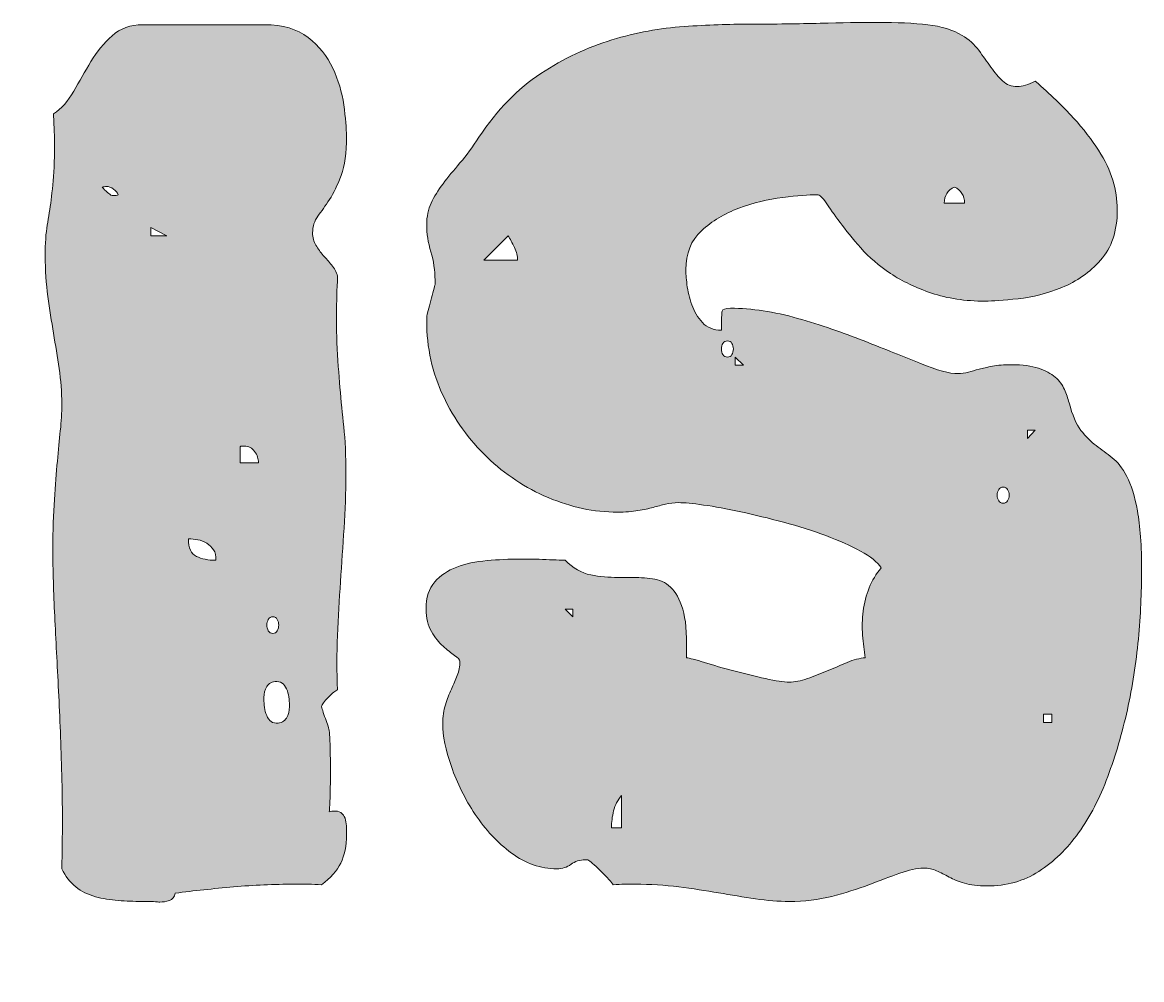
# Model space of a CAD drawing. Header units: inches. Extents: x 148 to 931, y -935 to -145.
# Drawn here: x 318.1 to 407, y -575.2 to -499.2 of the extents above; entities that cross this region are included whole.
import ezdxf

# ---------------------------------------------------------------- set-up
doc = ezdxf.new("R2010")
doc.units = ezdxf.units.IN
doc.header["$MEASUREMENT"] = 0
doc.layers.add('Layer 1', color=7, linetype='Continuous')

# ---------------------------------------------------------------- blocks, each defined once
blk = doc.blocks.new('block 3')
at = {"layer": 'Layer 1', "true_color": 0x040404}
h = blk.add_hatch(color=18, dxfattribs=at)
h.dxf.hatch_style = 2
edge = h.paths.add_edge_path()
edge.add_spline(control_points=[(187.932, -704.104), (162.216, -702.802), (151.799, -675.785), (148.544, -653.324), (148.382, -652.509), (149.033, -651.532), (150.009, -651.532), (150.823, -651.37), (151.637, -652.021), (151.799, -652.836), (154.892, -673.832), (164.495, -699.874), (188.746, -700.85), (219.02, -701.826), (242.62, -672.366), (259.384, -637.211), (243.596, -638.187), (226.832, -637.374), (212.346, -629.886), (205.674, -626.794), (217.066, -619.144), (219.02, -620.12), (233.18, -630.699), (247.991, -632.816), (261.825, -632.328), (275.497, -602.38), (284.287, -569.175), (288.03, -547.854), (288.355, -545.251), (288.681, -543.135), (288.843, -541.344), (288.843, -539.229), (306.422, -545.251), (305.934, -548.832), (303.818, -562.177), (302.028, -593.265), (308.05, -629.398), (313.258, -629.723), (317.816, -631.187), (321.396, -634.443), (322.047, -635.094), (321.884, -636.233), (321.233, -636.886), (320.583, -637.536), (319.443, -637.374), (318.955, -636.721), (317.001, -634.443), (313.421, -633.467), (308.863, -633.304), (315.212, -668.624), (327.743, -701.338), (348.414, -701.501), (349.717, -701.501), (348.74, -703.616), (347.763, -703.779), (310.979, -710.453), (298.284, -672.854), (291.774, -633.792), (283.472, -634.606), (273.707, -636.07), (263.291, -637.048), (245.712, -674.158), (220.484, -705.896), (187.932, -704.104)], knot_values=[0, 0, 0, 0, 1, 1, 1, 2, 2, 2, 3, 3, 3, 4, 4, 4, 5, 5, 5, 6, 6, 6, 7, 7, 7, 8, 8, 8, 9, 9, 9, 10, 10, 10, 11, 11, 11, 12, 12, 12, 13, 13, 13, 14, 14, 14, 15, 15, 15, 16, 16, 16, 17, 17, 17, 18, 18, 18, 19, 19, 19, 20, 20, 20, 21, 21, 21, 21], degree=3, periodic=1)
edge = h.paths.add_edge_path()
edge.add_spline(control_points=[(265.407, -632.165), (274.684, -631.675), (283.31, -630.048), (291.122, -629.56), (287.867, -608.076), (286.891, -585.778), (287.054, -568.362), (282.333, -587.568), (275.172, -610.517), (265.407, -632.165)], knot_values=[0, 0, 0, 0, 1, 1, 1, 2, 2, 2, 3, 3, 3, 3], degree=3, periodic=1)
at = {"layer": 'Layer 1', "lineweight": 0}
blk.add_open_spline([(187.932, -704.104), (162.216, -702.802), (151.799, -675.785), (148.544, -653.324), (148.382, -652.509), (149.033, -651.532), (150.009, -651.532), (150.823, -651.37), (151.637, -652.021), (151.799, -652.836), (154.892, -673.832), (164.495, -699.874), (188.746, -700.85), (219.02, -701.826), (242.62, -672.366), (259.384, -637.211), (243.596, -638.187), (226.832, -637.374), (212.346, -629.886), (205.674, -626.794), (217.066, -619.144), (219.02, -620.12), (233.18, -630.699), (247.991, -632.816), (261.825, -632.328), (275.497, -602.38), (284.287, -569.175), (288.03, -547.854), (288.355, -545.251), (288.681, -543.135), (288.843, -541.344), (288.843, -539.229), (306.422, -545.251), (305.934, -548.832), (303.818, -562.177), (302.028, -593.265), (308.05, -629.398), (313.258, -629.723), (317.816, -631.187), (321.396, -634.443), (322.047, -635.094), (321.884, -636.233), (321.233, -636.886), (320.583, -637.536), (319.443, -637.374), (318.955, -636.721), (317.001, -634.443), (313.421, -633.467), (308.863, -633.304), (315.212, -668.624), (327.743, -701.338), (348.414, -701.501), (349.717, -701.501), (348.74, -703.616), (347.763, -703.779), (310.979, -710.453), (298.284, -672.854), (291.774, -633.792), (283.472, -634.606), (273.707, -636.07), (263.291, -637.048), (245.712, -674.158), (220.484, -705.896), (187.932, -704.104)], degree=3, knots=[0, 0, 0, 0, 1, 1, 1, 2, 2, 2, 3, 3, 3, 4, 4, 4, 5, 5, 5, 6, 6, 6, 7, 7, 7, 8, 8, 8, 9, 9, 9, 10, 10, 10, 11, 11, 11, 12, 12, 12, 13, 13, 13, 14, 14, 14, 15, 15, 15, 16, 16, 16, 17, 17, 17, 18, 18, 18, 19, 19, 19, 20, 20, 20, 21, 21, 21, 21], dxfattribs=at)
blk = doc.blocks.new('block 4')
at = {"layer": 'Layer 1', "true_color": 0x040404}
h = blk.add_hatch(color=18, dxfattribs=at)
h.dxf.hatch_style = 2
edge = h.paths.add_edge_path()
edge.add_spline(control_points=[(321.196, -529.503), (321.196, -528.559), (321.126, -527.625), (320.983, -526.695), (320.843, -525.767), (320.692, -524.831), (320.535, -523.887), (320.379, -522.943), (320.228, -521.969), (320.087, -520.96), (319.945, -519.954), (319.875, -518.883), (319.875, -517.751), (319.875, -516.744), (319.929, -515.927), (320.039, -515.296), (320.15, -514.667), (320.252, -513.998), (320.347, -513.289), (320.441, -512.582), (320.519, -511.717), (320.582, -510.694), (320.644, -509.672), (320.63, -508.264), (320.535, -506.468), (321.164, -506.06), (321.698, -505.462), (322.14, -504.676), (322.58, -503.889), (323.036, -503.102), (323.508, -502.314), (323.98, -501.529), (324.539, -500.844), (325.185, -500.262), (325.828, -499.681), (326.64, -499.39), (327.616, -499.39), (327.616, -499.39), (337.291, -499.39), (337.291, -499.39), (338.739, -499.39), (339.894, -499.727), (340.762, -500.404), (341.626, -501.081), (342.279, -501.891), (342.721, -502.835), (343.16, -503.779), (343.452, -504.755), (343.594, -505.761), (343.735, -506.769), (343.805, -507.601), (343.805, -508.264), (343.805, -509.553), (343.665, -510.584), (343.381, -511.355), (343.098, -512.126), (342.791, -512.763), (342.461, -513.265), (342.13, -513.769), (341.823, -514.209), (341.539, -514.587), (341.256, -514.965), (341.116, -515.406), (341.116, -515.909), (341.116, -516.286), (341.202, -516.618), (341.375, -516.901), (341.548, -517.184), (341.744, -517.451), (341.965, -517.704), (342.184, -517.955), (342.405, -518.207), (342.626, -518.46), (342.845, -518.711), (343.004, -519.01), (343.098, -519.355), (343.004, -521.527), (342.988, -523.282), (343.05, -524.618), (343.112, -525.956), (343.193, -527.153), (343.287, -528.205), (343.381, -529.26), (343.482, -530.298), (343.594, -531.321), (343.703, -532.345), (343.759, -533.611), (343.759, -535.121), (343.759, -536.537), (343.711, -537.953), (343.616, -539.369), (343.522, -540.785), (343.428, -542.201), (343.333, -543.618), (343.239, -545.034), (343.16, -546.458), (343.098, -547.89), (343.034, -549.322), (343.034, -550.762), (343.098, -552.208), (342.939, -552.273), (342.696, -552.467), (342.367, -552.799), (342.036, -553.128), (341.855, -553.373), (341.823, -553.53), (341.823, -553.562), (341.855, -553.671), (341.917, -553.859), (341.979, -554.048), (342.052, -554.255), (342.13, -554.474), (342.208, -554.695), (342.279, -554.9), (342.343, -555.089), (342.405, -555.278), (342.437, -555.402), (342.437, -555.466), (342.467, -555.685), (342.492, -556.103), (342.508, -556.716), (342.524, -557.33), (342.532, -557.983), (342.532, -558.676), (342.532, -559.367), (342.524, -560.014), (342.508, -560.61), (342.492, -561.209), (342.467, -561.633), (342.437, -561.886), (342.562, -561.854), (342.721, -561.838), (342.909, -561.838), (343.16, -561.838), (343.349, -561.908), (343.476, -562.051), (343.6, -562.191), (343.689, -562.356), (343.735, -562.545), (343.783, -562.734), (343.805, -562.94), (343.805, -563.159), (343.805, -563.38), (343.805, -563.569), (343.805, -563.726), (343.805, -564.608), (343.657, -565.355), (343.357, -565.967), (343.058, -566.582), (342.546, -567.157), (341.823, -567.691), (341.477, -567.661), (341.122, -567.643), (340.762, -567.643), (340.399, -567.643), (340.029, -567.643), (339.651, -567.643), (338.046, -567.643), (336.442, -567.715), (334.837, -567.856), (333.232, -567.998), (331.689, -568.163), (330.211, -568.352), (330.149, -568.665), (329.99, -568.862), (329.739, -568.942), (329.488, -569.021), (329.235, -569.061), (328.984, -569.061), (328.857, -569.061), (328.741, -569.051), (328.63, -569.037), (328.52, -569.021), (328.433, -569.012), (328.371, -569.012), (328.371, -569.012), (327.521, -569.012), (327.521, -569.012), (326.923, -569.012), (326.308, -568.988), (325.679, -568.942), (325.051, -568.894), (324.444, -568.792), (323.864, -568.635), (323.279, -568.476), (322.761, -568.217), (322.305, -567.856), (321.849, -567.494), (321.479, -567.014), (321.196, -566.417), (321.258, -563.774), (321.258, -561.287), (321.196, -558.957), (321.132, -556.629), (321.046, -554.412), (320.937, -552.303), (320.825, -550.196), (320.724, -548.213), (320.63, -546.355), (320.535, -544.499), (320.487, -542.72), (320.487, -541.02), (320.487, -539.542), (320.527, -538.236), (320.606, -537.104), (320.684, -535.971), (320.762, -534.956), (320.843, -534.059), (320.919, -533.163), (320.999, -532.353), (321.078, -531.628), (321.156, -530.905), (321.196, -530.196), (321.196, -529.503)], knot_values=[0, 0, 0, 0, 1, 1, 1, 2, 2, 2, 3, 3, 3, 4, 4, 4, 5, 5, 5, 6, 6, 6, 7, 7, 7, 8, 8, 8, 9, 9, 9, 10, 10, 10, 11, 11, 11, 12, 12, 12, 13, 13, 13, 14, 14, 14, 15, 15, 15, 16, 16, 16, 17, 17, 17, 18, 18, 18, 19, 19, 19, 20, 20, 20, 21, 21, 21, 22, 22, 22, 23, 23, 23, 24, 24, 24, 25, 25, 25, 26, 26, 26, 27, 27, 27, 28, 28, 28, 29, 29, 29, 30, 30, 30, 31, 31, 31, 32, 32, 32, 33, 33, 33, 34, 34, 34, 35, 35, 35, 36, 36, 36, 37, 37, 37, 38, 38, 38, 39, 39, 39, 40, 40, 40, 41, 41, 41, 42, 42, 42, 43, 43, 43, 44, 44, 44, 45, 45, 45, 46, 46, 46, 47, 47, 47, 48, 48, 48, 49, 49, 49, 50, 50, 50, 51, 51, 51, 52, 52, 52, 53, 53, 53, 54, 54, 54, 55, 55, 55, 56, 56, 56, 57, 57, 57, 58, 58, 58, 59, 59, 59, 60, 60, 60, 61, 61, 61, 62, 62, 62, 63, 63, 63, 64, 64, 64, 65, 65, 65, 66, 66, 66, 67, 67, 67, 68, 68, 68, 69, 69, 69, 70, 70, 70, 71, 71, 71, 71], degree=3, periodic=1)
edge = h.paths.add_edge_path()
edge.add_spline(control_points=[(324.406, -512.275), (324.436, -512.339), (324.539, -512.448), (324.713, -512.606), (324.884, -512.763), (325.003, -512.858), (325.067, -512.888), (325.067, -512.92), (325.105, -512.936), (325.185, -512.936), (325.262, -512.936), (325.318, -512.936), (325.35, -512.936), (325.38, -512.936), (325.436, -512.936), (325.515, -512.936), (325.593, -512.936), (325.647, -512.92), (325.679, -512.888), (325.617, -512.731), (325.491, -512.582), (325.302, -512.44), (325.113, -512.299), (324.924, -512.229), (324.735, -512.229), (324.703, -512.229), (324.649, -512.237), (324.571, -512.251), (324.492, -512.267), (324.436, -512.275), (324.406, -512.275)], knot_values=[0, 0, 0, 0, 1, 1, 1, 2, 2, 2, 3, 3, 3, 4, 4, 4, 5, 5, 5, 6, 6, 6, 7, 7, 7, 8, 8, 8, 9, 9, 9, 10, 10, 10, 10], degree=3, periodic=1)
h.paths.add_polyline_path([(329.55, -516.146), (328.277, -515.485), (328.277, -516.146)])
edge = h.paths.add_edge_path()
edge.add_spline(control_points=[(333.421, -541.918), (333.453, -541.573), (333.399, -541.298), (333.256, -541.093), (333.115, -540.888), (332.933, -540.715), (332.714, -540.572), (332.493, -540.432), (332.256, -540.337), (332.005, -540.289), (331.753, -540.243), (331.5, -540.219), (331.249, -540.219), (331.249, -540.944), (331.462, -541.408), (331.888, -541.611), (332.312, -541.816), (332.822, -541.918), (333.421, -541.918)], knot_values=[0, 0, 0, 0, 1, 1, 1, 2, 2, 2, 3, 3, 3, 4, 4, 4, 5, 5, 5, 6, 6, 6, 6], degree=3, periodic=1)
edge = h.paths.add_edge_path()
edge.add_spline(control_points=[(335.686, -532.855), (335.654, -532.855), (335.6, -532.855), (335.522, -532.855), (335.443, -532.855), (335.387, -532.871), (335.357, -532.902), (335.357, -532.902), (335.357, -534.177), (335.357, -534.177), (335.357, -534.177), (336.819, -534.177), (336.819, -534.177), (336.819, -533.864), (336.717, -533.564), (336.514, -533.279), (336.307, -532.998), (336.032, -532.855), (335.686, -532.855)], knot_values=[0, 0, 0, 0, 1, 1, 1, 2, 2, 2, 3, 3, 3, 4, 4, 4, 5, 5, 5, 6, 6, 6, 6], degree=3, periodic=1)
edge = h.paths.add_edge_path()
edge.add_spline(control_points=[(337.245, -552.823), (337.245, -553.012), (337.251, -553.217), (337.269, -553.436), (337.283, -553.657), (337.331, -553.878), (337.41, -554.096), (337.488, -554.317), (337.591, -554.498), (337.717, -554.639), (337.842, -554.781), (338.014, -554.852), (338.235, -554.852), (338.613, -554.852), (338.88, -554.719), (339.039, -554.45), (339.195, -554.183), (339.274, -553.878), (339.274, -553.53), (339.274, -553.373), (339.266, -553.177), (339.252, -552.94), (339.234, -552.705), (339.187, -552.484), (339.109, -552.279), (339.031, -552.076), (338.928, -551.901), (338.802, -551.76), (338.675, -551.618), (338.502, -551.548), (338.284, -551.548), (337.906, -551.548), (337.637, -551.682), (337.48, -551.949), (337.323, -552.216), (337.245, -552.508), (337.245, -552.823)], knot_values=[0, 0, 0, 0, 1, 1, 1, 2, 2, 2, 3, 3, 3, 4, 4, 4, 5, 5, 5, 6, 6, 6, 7, 7, 7, 8, 8, 8, 9, 9, 9, 10, 10, 10, 11, 11, 11, 12, 12, 12, 12], degree=3, periodic=1)
edge = h.paths.add_edge_path()
edge.add_spline(control_points=[(337.952, -546.403), (337.795, -546.403), (337.677, -546.474), (337.599, -546.614), (337.52, -546.757), (337.48, -546.906), (337.48, -547.062), (337.48, -547.221), (337.52, -547.37), (337.599, -547.512), (337.677, -547.653), (337.795, -547.725), (337.952, -547.725), (338.109, -547.725), (338.227, -547.653), (338.308, -547.512), (338.384, -547.37), (338.424, -547.221), (338.424, -547.062), (338.424, -546.906), (338.384, -546.757), (338.308, -546.614), (338.227, -546.474), (338.109, -546.403), (337.952, -546.403)], knot_values=[0, 0, 0, 0, 1, 1, 1, 2, 2, 2, 3, 3, 3, 4, 4, 4, 5, 5, 5, 6, 6, 6, 7, 7, 7, 8, 8, 8, 8], degree=3, periodic=1)
h = blk.add_hatch(color=18, dxfattribs=at)
h.dxf.hatch_style = 2
edge = h.paths.add_edge_path()
edge.add_spline(control_points=[(378.972, -569.012), (378.122, -569.012), (377.225, -568.942), (376.281, -568.8), (375.336, -568.659), (374.36, -568.5), (373.354, -568.328), (372.348, -568.155), (371.293, -567.998), (370.192, -567.856), (369.09, -567.715), (367.941, -567.643), (366.746, -567.643), (366.462, -567.643), (366.179, -567.643), (365.896, -567.643), (365.613, -567.643), (365.313, -567.661), (365, -567.691), (364.936, -567.596), (364.817, -567.454), (364.647, -567.265), (364.472, -567.076), (364.283, -566.881), (364.08, -566.676), (363.873, -566.472), (363.678, -566.283), (363.49, -566.11), (363.301, -565.937), (363.158, -565.819), (363.064, -565.754), (363.064, -565.754), (362.969, -565.708), (362.969, -565.708), (362.969, -565.708), (362.781, -565.708), (362.781, -565.708), (362.341, -565.708), (361.963, -565.827), (361.648, -566.062), (361.332, -566.299), (360.955, -566.417), (360.515, -566.417), (359.225, -566.417), (358.02, -566), (356.905, -565.166), (355.787, -564.332), (354.828, -563.31), (354.025, -562.097), (353.224, -560.886), (352.593, -559.62), (352.137, -558.299), (351.681, -556.977), (351.452, -555.844), (351.452, -554.9), (351.452, -554.333), (351.524, -553.829), (351.665, -553.389), (351.808, -552.948), (351.964, -552.538), (352.137, -552.16), (352.31, -551.783), (352.468, -551.423), (352.609, -551.076), (352.752, -550.73), (352.822, -550.352), (352.822, -549.943), (352.822, -549.818), (352.679, -549.659), (352.396, -549.471), (352.113, -549.282), (351.808, -549.039), (351.476, -548.739), (351.147, -548.44), (350.839, -548.055), (350.556, -547.583), (350.273, -547.111), (350.13, -546.514), (350.13, -545.789), (350.13, -544.877), (350.359, -544.16), (350.815, -543.642), (351.271, -543.121), (351.854, -542.73), (352.563, -542.461), (353.27, -542.193), (354.073, -542.021), (354.969, -541.942), (355.867, -541.864), (356.739, -541.824), (357.588, -541.824), (357.745, -541.824), (357.99, -541.824), (358.321, -541.824), (358.651, -541.824), (359.004, -541.832), (359.382, -541.848), (359.76, -541.864), (360.121, -541.88), (360.469, -541.894), (360.814, -541.91), (361.049, -541.918), (361.176, -541.918), (361.804, -542.549), (362.481, -542.933), (363.206, -543.075), (363.93, -543.216), (364.653, -543.286), (365.378, -543.286), (365.378, -543.286), (366.557, -543.286), (366.557, -543.286), (367.185, -543.286), (367.768, -543.334), (368.304, -543.429), (368.839, -543.523), (369.303, -543.782), (369.696, -544.208), (370.09, -544.632), (370.387, -545.271), (370.594, -546.118), (370.797, -546.97), (370.867, -548.149), (370.805, -549.659), (371.056, -549.692), (371.538, -549.818), (372.245, -550.037), (372.954, -550.258), (373.732, -550.479), (374.581, -550.698), (375.431, -550.919), (376.264, -551.124), (377.084, -551.313), (377.901, -551.501), (378.53, -551.594), (378.972, -551.594), (379.412, -551.594), (379.892, -551.501), (380.412, -551.313), (380.93, -551.124), (381.457, -550.919), (381.993, -550.698), (382.527, -550.479), (383.056, -550.258), (383.574, -550.037), (384.094, -549.818), (384.572, -549.692), (385.014, -549.659), (384.92, -549.093), (384.849, -548.496), (384.801, -547.866), (384.755, -547.237), (384.769, -546.6), (384.849, -545.954), (384.926, -545.309), (385.084, -544.696), (385.321, -544.114), (385.556, -543.531), (385.878, -543.005), (386.287, -542.531), (385.972, -542.061), (385.422, -541.611), (384.636, -541.187), (383.849, -540.761), (382.929, -540.354), (381.875, -539.96), (380.82, -539.566), (379.703, -539.213), (378.524, -538.897), (377.343, -538.584), (376.21, -538.307), (375.126, -538.072), (374.039, -537.835), (373.055, -537.654), (372.175, -537.529), (371.293, -537.403), (370.632, -537.341), (370.192, -537.341), (369.815, -537.341), (369.467, -537.379), (369.154, -537.457), (368.839, -537.537), (368.507, -537.622), (368.162, -537.718), (367.816, -537.811), (367.414, -537.899), (366.959, -537.977), (366.503, -538.056), (365.958, -538.096), (365.33, -538.096), (363.474, -538.096), (361.64, -537.71), (359.832, -536.939), (358.02, -536.168), (356.401, -535.097), (354.969, -533.729), (353.537, -532.359), (352.38, -530.748), (351.5, -528.89), (350.618, -527.034), (350.179, -525.036), (350.179, -522.895), (350.179, -522.895), (350.179, -522.565), (350.179, -522.565), (350.179, -522.503), (350.219, -522.346), (350.297, -522.093), (350.375, -521.842), (350.446, -521.573), (350.508, -521.292), (350.572, -521.007), (350.643, -520.741), (350.721, -520.488), (350.799, -520.237), (350.839, -520.081), (350.839, -520.016), (350.839, -520.016), (350.839, -519.685), (350.839, -519.685), (350.839, -518.899), (350.729, -518.144), (350.508, -517.419), (350.289, -516.696), (350.179, -515.973), (350.179, -515.25), (350.179, -514.619), (350.297, -514.053), (350.532, -513.551), (350.769, -513.046), (351.082, -512.534), (351.476, -512.016), (351.87, -511.496), (352.318, -510.945), (352.822, -510.363), (353.324, -509.782), (353.828, -509.097), (354.332, -508.31), (355.779, -506.139), (357.416, -504.456), (359.241, -503.258), (361.065, -502.063), (362.947, -501.175), (364.882, -500.593), (366.818, -500.01), (368.728, -499.657), (370.616, -499.53), (372.504, -499.406), (374.22, -499.342), (375.762, -499.342), (377.839, -499.342), (379.727, -499.317), (381.427, -499.271), (383.126, -499.223), (384.636, -499.201), (385.958, -499.201), (387.531, -499.201), (388.869, -499.263), (389.969, -499.39), (391.07, -499.514), (391.984, -499.798), (392.707, -500.237), (393.241, -500.553), (393.683, -500.946), (394.029, -501.418), (394.374, -501.891), (394.698, -502.338), (394.997, -502.764), (395.296, -503.188), (395.601, -503.552), (395.917, -503.849), (396.232, -504.148), (396.626, -504.299), (397.098, -504.299), (397.475, -504.299), (397.947, -504.156), (398.514, -503.873), (399.709, -504.911), (400.715, -505.88), (401.535, -506.775), (402.352, -507.673), (403.021, -508.531), (403.541, -509.348), (404.06, -510.168), (404.437, -510.961), (404.674, -511.733), (404.909, -512.504), (405.028, -513.283), (405.028, -514.069), (405.028, -515.768), (404.586, -517.106), (403.706, -518.082), (402.824, -519.056), (401.802, -519.781), (400.637, -520.251), (399.472, -520.725), (398.309, -521.025), (397.144, -521.149), (395.979, -521.276), (395.115, -521.338), (394.549, -521.338), (392.944, -521.338), (391.52, -521.125), (390.277, -520.701), (389.033, -520.275), (387.947, -519.757), (387.021, -519.143), (386.091, -518.53), (385.303, -517.853), (384.66, -517.114), (384.014, -516.375), (383.463, -515.698), (383.007, -515.083), (382.551, -514.47), (382.182, -513.95), (381.899, -513.526), (381.615, -513.101), (381.378, -512.888), (381.19, -512.888), (380.529, -512.888), (379.617, -512.96), (378.452, -513.101), (377.287, -513.243), (376.132, -513.526), (374.983, -513.95), (373.834, -514.376), (372.842, -514.975), (372.01, -515.744), (371.175, -516.515), (370.759, -517.546), (370.759, -518.837), (370.759, -519.088), (370.789, -519.482), (370.853, -520.016), (370.916, -520.553), (371.042, -521.087), (371.231, -521.621), (371.42, -522.157), (371.703, -522.629), (372.08, -523.037), (372.458, -523.447), (372.96, -523.65), (373.591, -523.65), (373.591, -522.802), (373.605, -522.298), (373.637, -522.139), (373.669, -521.983), (373.888, -521.904), (374.298, -521.904), (375.997, -521.904), (377.775, -522.172), (379.633, -522.706), (381.489, -523.242), (383.25, -523.839), (384.92, -524.502), (386.587, -525.16), (388.081, -525.759), (389.403, -526.293), (390.724, -526.829), (391.717, -527.097), (392.378, -527.097), (392.661, -527.097), (392.936, -527.058), (393.203, -526.978), (393.47, -526.9), (393.753, -526.821), (394.053, -526.743), (394.352, -526.665), (394.706, -526.586), (395.115, -526.506), (395.523, -526.428), (396.027, -526.39), (396.626, -526.39), (397.506, -526.39), (398.223, -526.482), (398.773, -526.671), (399.323, -526.86), (399.765, -527.097), (400.095, -527.38), (400.426, -527.663), (400.669, -527.986), (400.826, -528.348), (400.982, -528.71), (401.109, -529.063), (401.203, -529.411), (401.455, -530.385), (401.77, -531.118), (402.147, -531.604), (402.525, -532.092), (402.927, -532.494), (403.353, -532.809), (403.776, -533.122), (404.202, -533.446), (404.626, -533.775), (405.052, -534.107), (405.436, -534.601), (405.783, -535.264), (406.129, -535.923), (406.412, -536.836), (406.633, -537.999), (406.852, -539.164), (406.962, -540.755), (406.962, -542.768), (406.962, -544.467), (406.876, -546.269), (406.703, -548.173), (406.53, -550.077), (406.239, -551.949), (405.829, -553.789), (405.42, -555.631), (404.901, -557.401), (404.273, -559.1), (403.642, -560.799), (402.871, -562.286), (401.959, -563.561), (401.047, -564.835), (399.992, -565.859), (398.797, -566.628), (397.6, -567.4), (396.232, -567.785), (394.689, -567.785), (393.966, -567.785), (393.368, -567.715), (392.896, -567.572), (392.424, -567.432), (392.014, -567.265), (391.669, -567.076), (391.323, -566.887), (390.992, -566.723), (390.678, -566.582), (390.363, -566.439), (390.017, -566.369), (389.64, -566.369), (389.104, -566.369), (388.475, -566.504), (387.752, -566.771), (387.027, -567.038), (386.209, -567.345), (385.297, -567.691), (384.383, -568.036), (383.401, -568.344), (382.347, -568.611), (381.292, -568.878), (380.167, -569.012), (378.972, -569.012)], knot_values=[0, 0, 0, 0, 1, 1, 1, 2, 2, 2, 3, 3, 3, 4, 4, 4, 5, 5, 5, 6, 6, 6, 7, 7, 7, 8, 8, 8, 9, 9, 9, 10, 10, 10, 11, 11, 11, 12, 12, 12, 13, 13, 13, 14, 14, 14, 15, 15, 15, 16, 16, 16, 17, 17, 17, 18, 18, 18, 19, 19, 19, 20, 20, 20, 21, 21, 21, 22, 22, 22, 23, 23, 23, 24, 24, 24, 25, 25, 25, 26, 26, 26, 27, 27, 27, 28, 28, 28, 29, 29, 29, 30, 30, 30, 31, 31, 31, 32, 32, 32, 33, 33, 33, 34, 34, 34, 35, 35, 35, 36, 36, 36, 37, 37, 37, 38, 38, 38, 39, 39, 39, 40, 40, 40, 41, 41, 41, 42, 42, 42, 43, 43, 43, 44, 44, 44, 45, 45, 45, 46, 46, 46, 47, 47, 47, 48, 48, 48, 49, 49, 49, 50, 50, 50, 51, 51, 51, 52, 52, 52, 53, 53, 53, 54, 54, 54, 55, 55, 55, 56, 56, 56, 57, 57, 57, 58, 58, 58, 59, 59, 59, 60, 60, 60, 61, 61, 61, 62, 62, 62, 63, 63, 63, 64, 64, 64, 65, 65, 65, 66, 66, 66, 67, 67, 67, 68, 68, 68, 69, 69, 69, 70, 70, 70, 71, 71, 71, 72, 72, 72, 73, 73, 73, 74, 74, 74, 75, 75, 75, 76, 76, 76, 77, 77, 77, 78, 78, 78, 79, 79, 79, 80, 80, 80, 81, 81, 81, 82, 82, 82, 83, 83, 83, 84, 84, 84, 85, 85, 85, 86, 86, 86, 87, 87, 87, 88, 88, 88, 89, 89, 89, 90, 90, 90, 91, 91, 91, 92, 92, 92, 93, 93, 93, 94, 94, 94, 95, 95, 95, 96, 96, 96, 97, 97, 97, 98, 98, 98, 99, 99, 99, 100, 100, 100, 101, 101, 101, 102, 102, 102, 103, 103, 103, 104, 104, 104, 105, 105, 105, 106, 106, 106, 107, 107, 107, 108, 108, 108, 109, 109, 109, 110, 110, 110, 111, 111, 111, 112, 112, 112, 113, 113, 113, 114, 114, 114, 115, 115, 115, 116, 116, 116, 117, 117, 117, 118, 118, 118, 119, 119, 119, 120, 120, 120, 121, 121, 121, 122, 122, 122, 123, 123, 123, 124, 124, 124, 125, 125, 125, 126, 126, 126, 127, 127, 127, 128, 128, 128, 129, 129, 129, 130, 130, 130, 131, 131, 131, 132, 132, 132, 133, 133, 133, 134, 134, 134, 135, 135, 135, 136, 136, 136, 137, 137, 137, 138, 138, 138, 139, 139, 139, 140, 140, 140, 141, 141, 141, 142, 142, 142, 143, 143, 143, 144, 144, 144, 145, 145, 145, 146, 146, 146, 147, 147, 147, 148, 148, 148, 148], degree=3, periodic=1)
edge = h.paths.add_edge_path()
edge.add_spline(control_points=[(357.4, -518.082), (357.4, -517.767), (357.313, -517.429), (357.14, -517.066), (356.968, -516.704), (356.801, -516.399), (356.644, -516.146), (356.644, -516.146), (354.71, -518.082), (354.71, -518.082), (354.71, -518.082), (357.4, -518.082), (357.4, -518.082)], knot_values=[0, 0, 0, 0, 1, 1, 1, 2, 2, 2, 3, 3, 3, 4, 4, 4, 4], degree=3, periodic=1)
h.paths.add_polyline_path([(361.79, -546.403), (361.79, -545.789), (361.176, -545.789)])
edge = h.paths.add_edge_path()
edge.add_spline(control_points=[(365.661, -560.61), (365.346, -560.958), (365.133, -561.358), (365.024, -561.814), (364.912, -562.272), (364.858, -562.719), (364.858, -563.159), (364.858, -563.159), (365.661, -563.159), (365.661, -563.159), (365.661, -563.159), (365.661, -560.61), (365.661, -560.61)], knot_values=[0, 0, 0, 0, 1, 1, 1, 2, 2, 2, 3, 3, 3, 4, 4, 4, 4], degree=3, periodic=1)
edge = h.paths.add_edge_path()
edge.add_spline(control_points=[(374.063, -525.775), (374.22, -525.775), (374.338, -525.713), (374.417, -525.586), (374.495, -525.462), (374.535, -525.311), (374.535, -525.138), (374.535, -524.965), (374.495, -524.815), (374.417, -524.69), (374.338, -524.564), (374.22, -524.502), (374.063, -524.502), (373.904, -524.502), (373.786, -524.564), (373.709, -524.69), (373.629, -524.815), (373.591, -524.965), (373.591, -525.138), (373.591, -525.311), (373.629, -525.462), (373.709, -525.586), (373.786, -525.713), (373.904, -525.775), (374.063, -525.775)], knot_values=[0, 0, 0, 0, 1, 1, 1, 2, 2, 2, 3, 3, 3, 4, 4, 4, 5, 5, 5, 6, 6, 6, 7, 7, 7, 8, 8, 8, 8], degree=3, periodic=1)
h.paths.add_polyline_path([(374.676, -526.436), (375.336, -526.436), (374.676, -525.775)])
edge = h.paths.add_edge_path()
edge.add_spline(control_points=[(392.094, -512.275), (391.558, -512.528), (391.291, -512.952), (391.291, -513.551), (391.291, -513.551), (392.896, -513.551), (392.896, -513.551), (392.896, -512.952), (392.629, -512.528), (392.094, -512.275)], knot_values=[0, 0, 0, 0, 1, 1, 1, 2, 2, 2, 3, 3, 3, 3], degree=3, periodic=1)
edge = h.paths.add_edge_path()
edge.add_spline(control_points=[(395.965, -536.111), (395.806, -536.111), (395.688, -536.176), (395.611, -536.3), (395.531, -536.427), (395.493, -536.577), (395.493, -536.75), (395.493, -536.923), (395.531, -537.073), (395.611, -537.198), (395.688, -537.325), (395.806, -537.387), (395.965, -537.387), (396.122, -537.387), (396.24, -537.325), (396.318, -537.198), (396.397, -537.073), (396.437, -536.923), (396.437, -536.75), (396.437, -536.577), (396.397, -536.427), (396.318, -536.3), (396.24, -536.176), (396.122, -536.111), (395.965, -536.111)], knot_values=[0, 0, 0, 0, 1, 1, 1, 2, 2, 2, 3, 3, 3, 4, 4, 4, 5, 5, 5, 6, 6, 6, 7, 7, 7, 8, 8, 8, 8], degree=3, periodic=1)
h.paths.add_polyline_path([(398.514, -531.58), (397.899, -531.58), (397.899, -532.243)])
h.paths.add_polyline_path([(399.836, -554.145), (399.175, -554.145), (399.175, -554.804), (399.836, -554.804)])
at = {"layer": 'Layer 1', "lineweight": 0}
for points in [[(329.55, -516.146), (328.277, -515.485), (328.277, -516.146), (329.55, -516.146)], [(374.676, -526.436), (375.336, -526.436), (374.676, -525.775), (374.676, -526.436)], [(398.514, -531.58), (397.899, -531.58), (397.899, -532.243), (398.514, -531.58)], [(361.79, -546.403), (361.79, -545.789), (361.176, -545.789), (361.79, -546.403)], [(399.836, -554.145), (399.175, -554.145), (399.175, -554.804), (399.836, -554.804), (399.836, -554.145)]]:
    blk.add_lwpolyline(points, dxfattribs=at)
for points, knots in [([(321.196, -529.503), (321.196, -528.559), (321.126, -527.625), (320.983, -526.695), (320.843, -525.767), (320.692, -524.831), (320.535, -523.887), (320.379, -522.943), (320.228, -521.969), (320.087, -520.96), (319.945, -519.954), (319.875, -518.883), (319.875, -517.751), (319.875, -516.744), (319.929, -515.927), (320.039, -515.296), (320.15, -514.667), (320.252, -513.998), (320.347, -513.289), (320.441, -512.582), (320.519, -511.717), (320.582, -510.694), (320.644, -509.672), (320.63, -508.264), (320.535, -506.468), (321.164, -506.06), (321.698, -505.462), (322.14, -504.676), (322.58, -503.889), (323.036, -503.102), (323.508, -502.314), (323.98, -501.529), (324.539, -500.844), (325.185, -500.262), (325.828, -499.681), (326.64, -499.39), (327.616, -499.39), (327.616, -499.39), (337.291, -499.39), (337.291, -499.39), (338.739, -499.39), (339.894, -499.727), (340.762, -500.404), (341.626, -501.081), (342.279, -501.891), (342.721, -502.835), (343.16, -503.779), (343.452, -504.755), (343.594, -505.761), (343.735, -506.769), (343.805, -507.601), (343.805, -508.264), (343.805, -509.553), (343.665, -510.584), (343.381, -511.355), (343.098, -512.126), (342.791, -512.763), (342.461, -513.265), (342.13, -513.769), (341.823, -514.209), (341.539, -514.587), (341.256, -514.965), (341.116, -515.406), (341.116, -515.909), (341.116, -516.286), (341.202, -516.618), (341.375, -516.901), (341.548, -517.184), (341.744, -517.451), (341.965, -517.704), (342.184, -517.955), (342.405, -518.207), (342.626, -518.46), (342.845, -518.711), (343.004, -519.01), (343.098, -519.355), (343.004, -521.527), (342.988, -523.282), (343.05, -524.618), (343.112, -525.956), (343.193, -527.153), (343.287, -528.205), (343.381, -529.26), (343.482, -530.298), (343.594, -531.321), (343.703, -532.345), (343.759, -533.611), (343.759, -535.121), (343.759, -536.537), (343.711, -537.953), (343.616, -539.369), (343.522, -540.785), (343.428, -542.201), (343.333, -543.618), (343.239, -545.034), (343.16, -546.458), (343.098, -547.89), (343.034, -549.322), (343.034, -550.762), (343.098, -552.208), (342.939, -552.273), (342.696, -552.467), (342.367, -552.799), (342.036, -553.128), (341.855, -553.373), (341.823, -553.53), (341.823, -553.562), (341.855, -553.671), (341.917, -553.859), (341.979, -554.048), (342.052, -554.255), (342.13, -554.474), (342.208, -554.695), (342.279, -554.9), (342.343, -555.089), (342.405, -555.278), (342.437, -555.402), (342.437, -555.466), (342.467, -555.685), (342.492, -556.103), (342.508, -556.716), (342.524, -557.33), (342.532, -557.983), (342.532, -558.676), (342.532, -559.367), (342.524, -560.014), (342.508, -560.61), (342.492, -561.209), (342.467, -561.633), (342.437, -561.886), (342.562, -561.854), (342.721, -561.838), (342.909, -561.838), (343.16, -561.838), (343.349, -561.908), (343.476, -562.051), (343.6, -562.191), (343.689, -562.356), (343.735, -562.545), (343.783, -562.734), (343.805, -562.94), (343.805, -563.159), (343.805, -563.38), (343.805, -563.569), (343.805, -563.726), (343.805, -564.608), (343.657, -565.355), (343.357, -565.967), (343.058, -566.582), (342.546, -567.157), (341.823, -567.691), (341.477, -567.661), (341.122, -567.643), (340.762, -567.643), (340.399, -567.643), (340.029, -567.643), (339.651, -567.643), (338.046, -567.643), (336.442, -567.715), (334.837, -567.856), (333.232, -567.998), (331.689, -568.163), (330.211, -568.352), (330.149, -568.665), (329.99, -568.862), (329.739, -568.942), (329.488, -569.021), (329.235, -569.061), (328.984, -569.061), (328.857, -569.061), (328.741, -569.051), (328.63, -569.037), (328.52, -569.021), (328.433, -569.012), (328.371, -569.012), (328.371, -569.012), (327.521, -569.012), (327.521, -569.012), (326.923, -569.012), (326.308, -568.988), (325.679, -568.942), (325.051, -568.894), (324.444, -568.792), (323.864, -568.635), (323.279, -568.476), (322.761, -568.217), (322.305, -567.856), (321.849, -567.494), (321.479, -567.014), (321.196, -566.417), (321.258, -563.774), (321.258, -561.287), (321.196, -558.957), (321.132, -556.629), (321.046, -554.412), (320.937, -552.303), (320.825, -550.196), (320.724, -548.213), (320.63, -546.355), (320.535, -544.499), (320.487, -542.72), (320.487, -541.02), (320.487, -539.542), (320.527, -538.236), (320.606, -537.104), (320.684, -535.971), (320.762, -534.956), (320.843, -534.059), (320.919, -533.163), (320.999, -532.353), (321.078, -531.628), (321.156, -530.905), (321.196, -530.196), (321.196, -529.503)], [0, 0, 0, 0, 1, 1, 1, 2, 2, 2, 3, 3, 3, 4, 4, 4, 5, 5, 5, 6, 6, 6, 7, 7, 7, 8, 8, 8, 9, 9, 9, 10, 10, 10, 11, 11, 11, 12, 12, 12, 13, 13, 13, 14, 14, 14, 15, 15, 15, 16, 16, 16, 17, 17, 17, 18, 18, 18, 19, 19, 19, 20, 20, 20, 21, 21, 21, 22, 22, 22, 23, 23, 23, 24, 24, 24, 25, 25, 25, 26, 26, 26, 27, 27, 27, 28, 28, 28, 29, 29, 29, 30, 30, 30, 31, 31, 31, 32, 32, 32, 33, 33, 33, 34, 34, 34, 35, 35, 35, 36, 36, 36, 37, 37, 37, 38, 38, 38, 39, 39, 39, 40, 40, 40, 41, 41, 41, 42, 42, 42, 43, 43, 43, 44, 44, 44, 45, 45, 45, 46, 46, 46, 47, 47, 47, 48, 48, 48, 49, 49, 49, 50, 50, 50, 51, 51, 51, 52, 52, 52, 53, 53, 53, 54, 54, 54, 55, 55, 55, 56, 56, 56, 57, 57, 57, 58, 58, 58, 59, 59, 59, 60, 60, 60, 61, 61, 61, 62, 62, 62, 63, 63, 63, 64, 64, 64, 65, 65, 65, 66, 66, 66, 67, 67, 67, 68, 68, 68, 69, 69, 69, 70, 70, 70, 71, 71, 71, 71]), ([(378.972, -569.012), (378.122, -569.012), (377.225, -568.942), (376.281, -568.8), (375.336, -568.659), (374.36, -568.5), (373.354, -568.328), (372.348, -568.155), (371.293, -567.998), (370.192, -567.856), (369.09, -567.715), (367.941, -567.643), (366.746, -567.643), (366.462, -567.643), (366.179, -567.643), (365.896, -567.643), (365.613, -567.643), (365.313, -567.661), (365, -567.691), (364.936, -567.596), (364.817, -567.454), (364.647, -567.265), (364.472, -567.076), (364.283, -566.881), (364.08, -566.676), (363.873, -566.472), (363.678, -566.283), (363.49, -566.11), (363.301, -565.937), (363.158, -565.819), (363.064, -565.754), (363.064, -565.754), (362.969, -565.708), (362.969, -565.708), (362.969, -565.708), (362.781, -565.708), (362.781, -565.708), (362.341, -565.708), (361.963, -565.827), (361.648, -566.062), (361.332, -566.299), (360.955, -566.417), (360.515, -566.417), (359.225, -566.417), (358.02, -566), (356.905, -565.166), (355.787, -564.332), (354.828, -563.31), (354.025, -562.097), (353.224, -560.886), (352.593, -559.62), (352.137, -558.299), (351.681, -556.977), (351.452, -555.844), (351.452, -554.9), (351.452, -554.333), (351.524, -553.829), (351.665, -553.389), (351.808, -552.948), (351.964, -552.538), (352.137, -552.16), (352.31, -551.783), (352.468, -551.423), (352.609, -551.076), (352.752, -550.73), (352.822, -550.352), (352.822, -549.943), (352.822, -549.818), (352.679, -549.659), (352.396, -549.471), (352.113, -549.282), (351.808, -549.039), (351.476, -548.739), (351.147, -548.44), (350.839, -548.055), (350.556, -547.583), (350.273, -547.111), (350.13, -546.514), (350.13, -545.789), (350.13, -544.877), (350.359, -544.16), (350.815, -543.642), (351.271, -543.121), (351.854, -542.73), (352.563, -542.461), (353.27, -542.193), (354.073, -542.021), (354.969, -541.942), (355.867, -541.864), (356.739, -541.824), (357.588, -541.824), (357.745, -541.824), (357.99, -541.824), (358.321, -541.824), (358.651, -541.824), (359.004, -541.832), (359.382, -541.848), (359.76, -541.864), (360.121, -541.88), (360.469, -541.894), (360.814, -541.91), (361.049, -541.918), (361.176, -541.918), (361.804, -542.549), (362.481, -542.933), (363.206, -543.075), (363.93, -543.216), (364.653, -543.286), (365.378, -543.286), (365.378, -543.286), (366.557, -543.286), (366.557, -543.286), (367.185, -543.286), (367.768, -543.334), (368.304, -543.429), (368.839, -543.523), (369.303, -543.782), (369.696, -544.208), (370.09, -544.632), (370.387, -545.271), (370.594, -546.118), (370.797, -546.97), (370.867, -548.149), (370.805, -549.659), (371.056, -549.692), (371.538, -549.818), (372.245, -550.037), (372.954, -550.258), (373.732, -550.479), (374.581, -550.698), (375.431, -550.919), (376.264, -551.124), (377.084, -551.313), (377.901, -551.501), (378.53, -551.594), (378.972, -551.594), (379.412, -551.594), (379.892, -551.501), (380.412, -551.313), (380.93, -551.124), (381.457, -550.919), (381.993, -550.698), (382.527, -550.479), (383.056, -550.258), (383.574, -550.037), (384.094, -549.818), (384.572, -549.692), (385.014, -549.659), (384.92, -549.093), (384.849, -548.496), (384.801, -547.866), (384.755, -547.237), (384.769, -546.6), (384.849, -545.954), (384.926, -545.309), (385.084, -544.696), (385.321, -544.114), (385.556, -543.531), (385.878, -543.005), (386.287, -542.531), (385.972, -542.061), (385.422, -541.611), (384.636, -541.187), (383.849, -540.761), (382.929, -540.354), (381.875, -539.96), (380.82, -539.566), (379.703, -539.213), (378.524, -538.897), (377.343, -538.584), (376.21, -538.307), (375.126, -538.072), (374.039, -537.835), (373.055, -537.654), (372.175, -537.529), (371.293, -537.403), (370.632, -537.341), (370.192, -537.341), (369.815, -537.341), (369.467, -537.379), (369.154, -537.457), (368.839, -537.537), (368.507, -537.622), (368.162, -537.718), (367.816, -537.811), (367.414, -537.899), (366.959, -537.977), (366.503, -538.056), (365.958, -538.096), (365.33, -538.096), (363.474, -538.096), (361.64, -537.71), (359.832, -536.939), (358.02, -536.168), (356.401, -535.097), (354.969, -533.729), (353.537, -532.359), (352.38, -530.748), (351.5, -528.89), (350.618, -527.034), (350.179, -525.036), (350.179, -522.895), (350.179, -522.895), (350.179, -522.565), (350.179, -522.565), (350.179, -522.503), (350.219, -522.346), (350.297, -522.093), (350.375, -521.842), (350.446, -521.573), (350.508, -521.292), (350.572, -521.007), (350.643, -520.741), (350.721, -520.488), (350.799, -520.237), (350.839, -520.081), (350.839, -520.016), (350.839, -520.016), (350.839, -519.685), (350.839, -519.685), (350.839, -518.899), (350.729, -518.144), (350.508, -517.419), (350.289, -516.696), (350.179, -515.973), (350.179, -515.25), (350.179, -514.619), (350.297, -514.053), (350.532, -513.551), (350.769, -513.046), (351.082, -512.534), (351.476, -512.016), (351.87, -511.496), (352.318, -510.945), (352.822, -510.363), (353.324, -509.782), (353.828, -509.097), (354.332, -508.31), (355.779, -506.139), (357.416, -504.456), (359.241, -503.258), (361.065, -502.063), (362.947, -501.175), (364.882, -500.593), (366.818, -500.01), (368.728, -499.657), (370.616, -499.53), (372.504, -499.406), (374.22, -499.342), (375.762, -499.342), (377.839, -499.342), (379.727, -499.317), (381.427, -499.271), (383.126, -499.223), (384.636, -499.201), (385.958, -499.201), (387.531, -499.201), (388.869, -499.263), (389.969, -499.39), (391.07, -499.514), (391.984, -499.798), (392.707, -500.237), (393.241, -500.553), (393.683, -500.946), (394.029, -501.418), (394.374, -501.891), (394.698, -502.338), (394.997, -502.764), (395.296, -503.188), (395.601, -503.552), (395.917, -503.849), (396.232, -504.148), (396.626, -504.299), (397.098, -504.299), (397.475, -504.299), (397.947, -504.156), (398.514, -503.873), (399.709, -504.911), (400.715, -505.88), (401.535, -506.775), (402.352, -507.673), (403.021, -508.531), (403.541, -509.348), (404.06, -510.168), (404.437, -510.961), (404.674, -511.733), (404.909, -512.504), (405.028, -513.283), (405.028, -514.069), (405.028, -515.768), (404.586, -517.106), (403.706, -518.082), (402.824, -519.056), (401.802, -519.781), (400.637, -520.251), (399.472, -520.725), (398.309, -521.025), (397.144, -521.149), (395.979, -521.276), (395.115, -521.338), (394.549, -521.338), (392.944, -521.338), (391.52, -521.125), (390.277, -520.701), (389.033, -520.275), (387.947, -519.757), (387.021, -519.143), (386.091, -518.53), (385.303, -517.853), (384.66, -517.114), (384.014, -516.375), (383.463, -515.698), (383.007, -515.083), (382.551, -514.47), (382.182, -513.95), (381.899, -513.526), (381.615, -513.101), (381.378, -512.888), (381.19, -512.888), (380.529, -512.888), (379.617, -512.96), (378.452, -513.101), (377.287, -513.243), (376.132, -513.526), (374.983, -513.95), (373.834, -514.376), (372.842, -514.975), (372.01, -515.744), (371.175, -516.515), (370.759, -517.546), (370.759, -518.837), (370.759, -519.088), (370.789, -519.482), (370.853, -520.016), (370.916, -520.553), (371.042, -521.087), (371.231, -521.621), (371.42, -522.157), (371.703, -522.629), (372.08, -523.037), (372.458, -523.447), (372.96, -523.65), (373.591, -523.65), (373.591, -522.802), (373.605, -522.298), (373.637, -522.139), (373.669, -521.983), (373.888, -521.904), (374.298, -521.904), (375.997, -521.904), (377.775, -522.172), (379.633, -522.706), (381.489, -523.242), (383.25, -523.839), (384.92, -524.502), (386.587, -525.16), (388.081, -525.759), (389.403, -526.293), (390.724, -526.829), (391.717, -527.097), (392.378, -527.097), (392.661, -527.097), (392.936, -527.058), (393.203, -526.978), (393.47, -526.9), (393.753, -526.821), (394.053, -526.743), (394.352, -526.665), (394.706, -526.586), (395.115, -526.506), (395.523, -526.428), (396.027, -526.39), (396.626, -526.39), (397.506, -526.39), (398.223, -526.482), (398.773, -526.671), (399.323, -526.86), (399.765, -527.097), (400.095, -527.38), (400.426, -527.663), (400.669, -527.986), (400.826, -528.348), (400.982, -528.71), (401.109, -529.063), (401.203, -529.411), (401.455, -530.385), (401.77, -531.118), (402.147, -531.604), (402.525, -532.092), (402.927, -532.494), (403.353, -532.809), (403.776, -533.122), (404.202, -533.446), (404.626, -533.775), (405.052, -534.107), (405.436, -534.601), (405.783, -535.264), (406.129, -535.923), (406.412, -536.836), (406.633, -537.999), (406.852, -539.164), (406.962, -540.755), (406.962, -542.768), (406.962, -544.467), (406.876, -546.269), (406.703, -548.173), (406.53, -550.077), (406.239, -551.949), (405.829, -553.789), (405.42, -555.631), (404.901, -557.401), (404.273, -559.1), (403.642, -560.799), (402.871, -562.286), (401.959, -563.561), (401.047, -564.835), (399.992, -565.859), (398.797, -566.628), (397.6, -567.4), (396.232, -567.785), (394.689, -567.785), (393.966, -567.785), (393.368, -567.715), (392.896, -567.572), (392.424, -567.432), (392.014, -567.265), (391.669, -567.076), (391.323, -566.887), (390.992, -566.723), (390.678, -566.582), (390.363, -566.439), (390.017, -566.369), (389.64, -566.369), (389.104, -566.369), (388.475, -566.504), (387.752, -566.771), (387.027, -567.038), (386.209, -567.345), (385.297, -567.691), (384.383, -568.036), (383.401, -568.344), (382.347, -568.611), (381.292, -568.878), (380.167, -569.012), (378.972, -569.012)], [0, 0, 0, 0, 1, 1, 1, 2, 2, 2, 3, 3, 3, 4, 4, 4, 5, 5, 5, 6, 6, 6, 7, 7, 7, 8, 8, 8, 9, 9, 9, 10, 10, 10, 11, 11, 11, 12, 12, 12, 13, 13, 13, 14, 14, 14, 15, 15, 15, 16, 16, 16, 17, 17, 17, 18, 18, 18, 19, 19, 19, 20, 20, 20, 21, 21, 21, 22, 22, 22, 23, 23, 23, 24, 24, 24, 25, 25, 25, 26, 26, 26, 27, 27, 27, 28, 28, 28, 29, 29, 29, 30, 30, 30, 31, 31, 31, 32, 32, 32, 33, 33, 33, 34, 34, 34, 35, 35, 35, 36, 36, 36, 37, 37, 37, 38, 38, 38, 39, 39, 39, 40, 40, 40, 41, 41, 41, 42, 42, 42, 43, 43, 43, 44, 44, 44, 45, 45, 45, 46, 46, 46, 47, 47, 47, 48, 48, 48, 49, 49, 49, 50, 50, 50, 51, 51, 51, 52, 52, 52, 53, 53, 53, 54, 54, 54, 55, 55, 55, 56, 56, 56, 57, 57, 57, 58, 58, 58, 59, 59, 59, 60, 60, 60, 61, 61, 61, 62, 62, 62, 63, 63, 63, 64, 64, 64, 65, 65, 65, 66, 66, 66, 67, 67, 67, 68, 68, 68, 69, 69, 69, 70, 70, 70, 71, 71, 71, 72, 72, 72, 73, 73, 73, 74, 74, 74, 75, 75, 75, 76, 76, 76, 77, 77, 77, 78, 78, 78, 79, 79, 79, 80, 80, 80, 81, 81, 81, 82, 82, 82, 83, 83, 83, 84, 84, 84, 85, 85, 85, 86, 86, 86, 87, 87, 87, 88, 88, 88, 89, 89, 89, 90, 90, 90, 91, 91, 91, 92, 92, 92, 93, 93, 93, 94, 94, 94, 95, 95, 95, 96, 96, 96, 97, 97, 97, 98, 98, 98, 99, 99, 99, 100, 100, 100, 101, 101, 101, 102, 102, 102, 103, 103, 103, 104, 104, 104, 105, 105, 105, 106, 106, 106, 107, 107, 107, 108, 108, 108, 109, 109, 109, 110, 110, 110, 111, 111, 111, 112, 112, 112, 113, 113, 113, 114, 114, 114, 115, 115, 115, 116, 116, 116, 117, 117, 117, 118, 118, 118, 119, 119, 119, 120, 120, 120, 121, 121, 121, 122, 122, 122, 123, 123, 123, 124, 124, 124, 125, 125, 125, 126, 126, 126, 127, 127, 127, 128, 128, 128, 129, 129, 129, 130, 130, 130, 131, 131, 131, 132, 132, 132, 133, 133, 133, 134, 134, 134, 135, 135, 135, 136, 136, 136, 137, 137, 137, 138, 138, 138, 139, 139, 139, 140, 140, 140, 141, 141, 141, 142, 142, 142, 143, 143, 143, 144, 144, 144, 145, 145, 145, 146, 146, 146, 147, 147, 147, 148, 148, 148, 148]), ([(324.406, -512.275), (324.436, -512.339), (324.539, -512.448), (324.713, -512.606), (324.884, -512.763), (325.003, -512.858), (325.067, -512.888), (325.067, -512.92), (325.105, -512.936), (325.185, -512.936), (325.262, -512.936), (325.318, -512.936), (325.35, -512.936), (325.38, -512.936), (325.436, -512.936), (325.515, -512.936), (325.593, -512.936), (325.647, -512.92), (325.679, -512.888), (325.617, -512.731), (325.491, -512.582), (325.302, -512.44), (325.113, -512.299), (324.924, -512.229), (324.735, -512.229), (324.703, -512.229), (324.649, -512.237), (324.571, -512.251), (324.492, -512.267), (324.436, -512.275), (324.406, -512.275)], [0, 0, 0, 0, 1, 1, 1, 2, 2, 2, 3, 3, 3, 4, 4, 4, 5, 5, 5, 6, 6, 6, 7, 7, 7, 8, 8, 8, 9, 9, 9, 10, 10, 10, 10]), ([(392.094, -512.275), (391.558, -512.528), (391.291, -512.952), (391.291, -513.551), (391.291, -513.551), (392.896, -513.551), (392.896, -513.551), (392.896, -512.952), (392.629, -512.528), (392.094, -512.275)], [0, 0, 0, 0, 1, 1, 1, 2, 2, 2, 3, 3, 3, 3]), ([(357.4, -518.082), (357.4, -517.767), (357.313, -517.429), (357.14, -517.066), (356.968, -516.704), (356.801, -516.399), (356.644, -516.146), (356.644, -516.146), (354.71, -518.082), (354.71, -518.082), (354.71, -518.082), (357.4, -518.082), (357.4, -518.082)], [0, 0, 0, 0, 1, 1, 1, 2, 2, 2, 3, 3, 3, 4, 4, 4, 4]), ([(374.063, -525.775), (374.22, -525.775), (374.338, -525.713), (374.417, -525.586), (374.495, -525.462), (374.535, -525.311), (374.535, -525.138), (374.535, -524.965), (374.495, -524.815), (374.417, -524.69), (374.338, -524.564), (374.22, -524.502), (374.063, -524.502), (373.904, -524.502), (373.786, -524.564), (373.709, -524.69), (373.629, -524.815), (373.591, -524.965), (373.591, -525.138), (373.591, -525.311), (373.629, -525.462), (373.709, -525.586), (373.786, -525.713), (373.904, -525.775), (374.063, -525.775)], [0, 0, 0, 0, 1, 1, 1, 2, 2, 2, 3, 3, 3, 4, 4, 4, 5, 5, 5, 6, 6, 6, 7, 7, 7, 8, 8, 8, 8]), ([(335.686, -532.855), (335.654, -532.855), (335.6, -532.855), (335.522, -532.855), (335.443, -532.855), (335.387, -532.871), (335.357, -532.902), (335.357, -532.902), (335.357, -534.177), (335.357, -534.177), (335.357, -534.177), (336.819, -534.177), (336.819, -534.177), (336.819, -533.864), (336.717, -533.564), (336.514, -533.279), (336.307, -532.998), (336.032, -532.855), (335.686, -532.855)], [0, 0, 0, 0, 1, 1, 1, 2, 2, 2, 3, 3, 3, 4, 4, 4, 5, 5, 5, 6, 6, 6, 6]), ([(395.965, -536.111), (395.806, -536.111), (395.688, -536.176), (395.611, -536.3), (395.531, -536.427), (395.493, -536.577), (395.493, -536.75), (395.493, -536.923), (395.531, -537.073), (395.611, -537.198), (395.688, -537.325), (395.806, -537.387), (395.965, -537.387), (396.122, -537.387), (396.24, -537.325), (396.318, -537.198), (396.397, -537.073), (396.437, -536.923), (396.437, -536.75), (396.437, -536.577), (396.397, -536.427), (396.318, -536.3), (396.24, -536.176), (396.122, -536.111), (395.965, -536.111)], [0, 0, 0, 0, 1, 1, 1, 2, 2, 2, 3, 3, 3, 4, 4, 4, 5, 5, 5, 6, 6, 6, 7, 7, 7, 8, 8, 8, 8]), ([(333.421, -541.918), (333.453, -541.573), (333.399, -541.298), (333.256, -541.093), (333.115, -540.888), (332.933, -540.715), (332.714, -540.572), (332.493, -540.432), (332.256, -540.337), (332.005, -540.289), (331.753, -540.243), (331.5, -540.219), (331.249, -540.219), (331.249, -540.944), (331.462, -541.408), (331.888, -541.611), (332.312, -541.816), (332.822, -541.918), (333.421, -541.918)], [0, 0, 0, 0, 1, 1, 1, 2, 2, 2, 3, 3, 3, 4, 4, 4, 5, 5, 5, 6, 6, 6, 6]), ([(337.952, -546.403), (337.795, -546.403), (337.677, -546.474), (337.599, -546.614), (337.52, -546.757), (337.48, -546.906), (337.48, -547.062), (337.48, -547.221), (337.52, -547.37), (337.599, -547.512), (337.677, -547.653), (337.795, -547.725), (337.952, -547.725), (338.109, -547.725), (338.227, -547.653), (338.308, -547.512), (338.384, -547.37), (338.424, -547.221), (338.424, -547.062), (338.424, -546.906), (338.384, -546.757), (338.308, -546.614), (338.227, -546.474), (338.109, -546.403), (337.952, -546.403)], [0, 0, 0, 0, 1, 1, 1, 2, 2, 2, 3, 3, 3, 4, 4, 4, 5, 5, 5, 6, 6, 6, 7, 7, 7, 8, 8, 8, 8]), ([(337.245, -552.823), (337.245, -553.012), (337.251, -553.217), (337.269, -553.436), (337.283, -553.657), (337.331, -553.878), (337.41, -554.096), (337.488, -554.317), (337.591, -554.498), (337.717, -554.639), (337.842, -554.781), (338.014, -554.852), (338.235, -554.852), (338.613, -554.852), (338.88, -554.719), (339.039, -554.45), (339.195, -554.183), (339.274, -553.878), (339.274, -553.53), (339.274, -553.373), (339.266, -553.177), (339.252, -552.94), (339.234, -552.705), (339.187, -552.484), (339.109, -552.279), (339.031, -552.076), (338.928, -551.901), (338.802, -551.76), (338.675, -551.618), (338.502, -551.548), (338.284, -551.548), (337.906, -551.548), (337.637, -551.682), (337.48, -551.949), (337.323, -552.216), (337.245, -552.508), (337.245, -552.823)], [0, 0, 0, 0, 1, 1, 1, 2, 2, 2, 3, 3, 3, 4, 4, 4, 5, 5, 5, 6, 6, 6, 7, 7, 7, 8, 8, 8, 9, 9, 9, 10, 10, 10, 11, 11, 11, 12, 12, 12, 12]), ([(365.661, -560.61), (365.346, -560.958), (365.133, -561.358), (365.024, -561.814), (364.912, -562.272), (364.858, -562.719), (364.858, -563.159), (364.858, -563.159), (365.661, -563.159), (365.661, -563.159), (365.661, -563.159), (365.661, -560.61), (365.661, -560.61)], [0, 0, 0, 0, 1, 1, 1, 2, 2, 2, 3, 3, 3, 4, 4, 4, 4])]:
    blk.add_open_spline(points, degree=3, knots=knots, dxfattribs=at)
blk = doc.blocks.new('block 2')
at = {"layer": 'Layer 1'}
for name in ['block 4', 'block 3']:
    blk.add_blockref(name, (0, 0), dxfattribs=at)

msp = doc.modelspace()

# ---------------------------------------------------------------- block references
at = {"layer": 'Layer 1'}
msp.add_blockref('block 2', (0, 0), dxfattribs=at)

doc.saveas('drawing.dxf')
